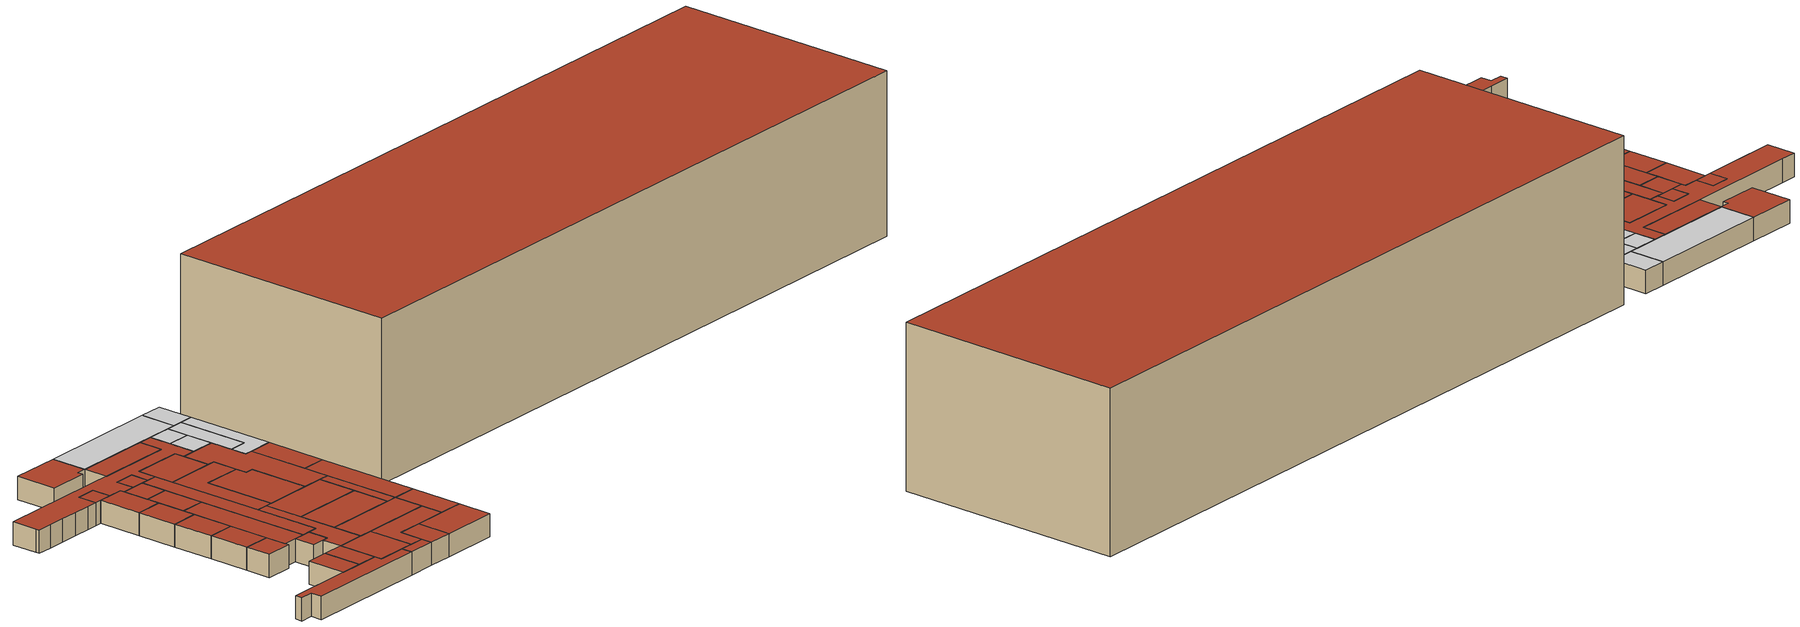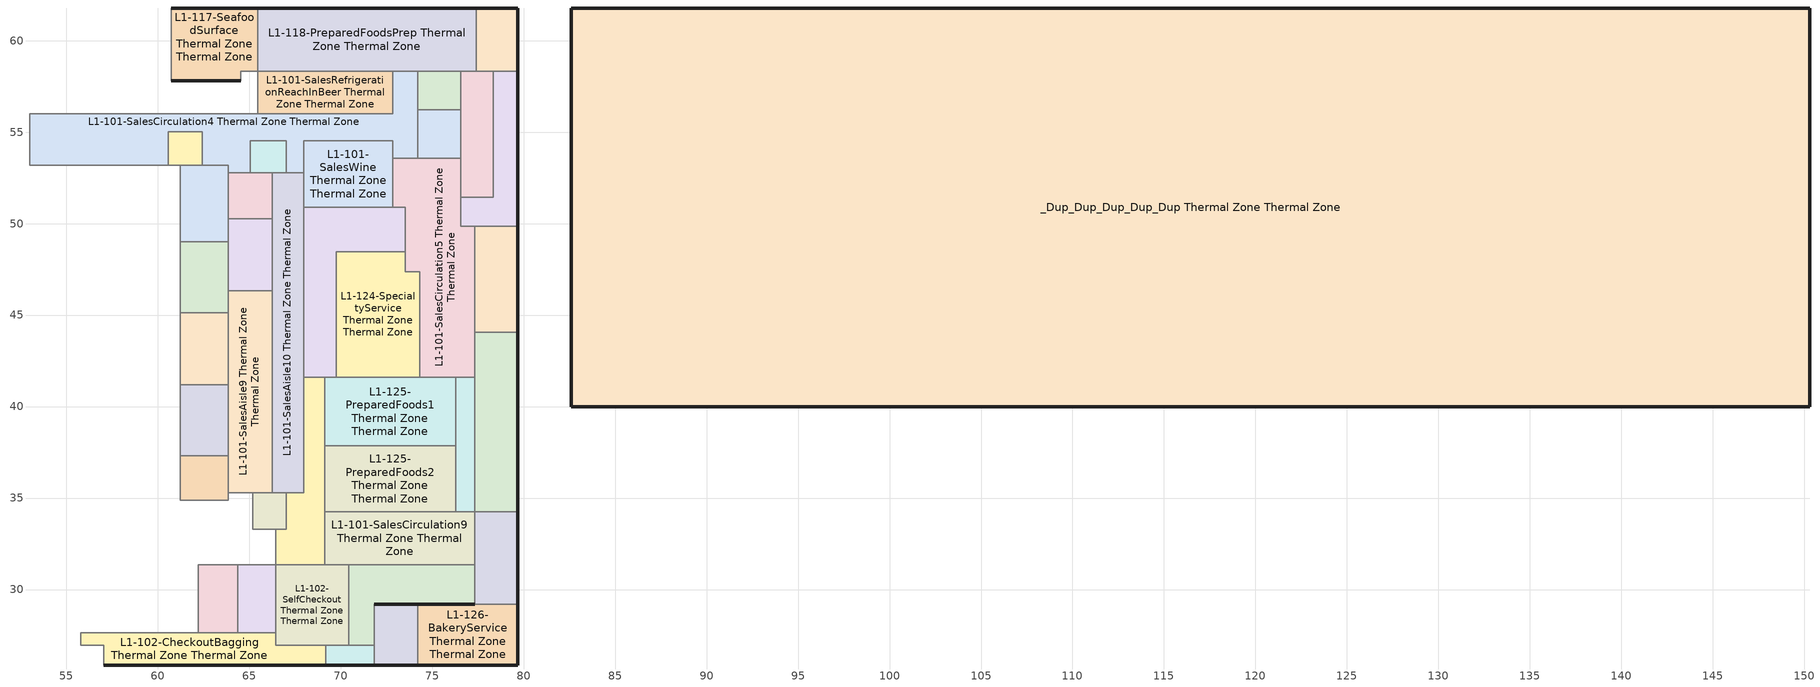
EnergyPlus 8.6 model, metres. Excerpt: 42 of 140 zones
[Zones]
L1-101-SalesAisle10 Thermal Zone Thermal Zone
 floor ground: 68,52.77 68,35.3 66.27,35.3 66.27,52.77 z0
 wall to L1-101-SalesRefrigerationAisle7 Thermal Zone Thermal Zone: 66.27,50.27 66.27,46.33 z0:2.13
 wall to L1-101-SalesRefrigerationAisle6 Thermal Zone Thermal Zone: 66.27,52.77 66.27,50.27 z0:2.13
 wall to L1-101-SalesAisle9 Thermal Zone Thermal Zone: 66.27,46.33 66.27,35.3 z0:2.13
 wall to L1-101-SalesRefrigerationEndcap3 Thermal Zone Thermal Zone: 66.27,35.3 67.03,35.3 z0:2.13
 wall to L1-101-SalesCirculation7 Thermal Zone Thermal Zone: 67.03,35.3 68,35.3 68,41.61 z0:2.13
 wall to L1-101-SalesCirculation6 Thermal Zone Thermal Zone: 68,41.61 68,50.9 z0:2.13
 wall to L1-101-SalesWine Thermal Zone Thermal Zone: 68,50.9 68,52.77 z0:2.13
 wall to L1-101-SalesCirculation4 Thermal Zone Thermal Zone: 68,52.77 67.03,52.77 z0:2.13
 wall to L1-101-SalesRefrigerationEndcap2 Thermal Zone Thermal Zone: 67.03,52.77 66.27,52.77 z0:2.13
 roof outside: 68,35.3 68,52.77 66.27,52.77 66.27,35.3 z2.13
L1-101-SalesAisle9 Thermal Zone Thermal Zone
 floor ground: 66.27,46.33 66.27,35.3 63.86,35.3 63.86,46.33 z0
 wall to L1-101-SalesRefrigerationAisle1 Thermal Zone Thermal Zone: 63.86,37.32 63.86,35.3 z0:2.13
 wall to L1-101-SalesCirculation2 Thermal Zone Thermal Zone: 63.86,35.3 65.2,35.3 z0:2.13
 wall to L1-101-SalesRefrigerationEndcap3 Thermal Zone Thermal Zone: 65.2,35.3 66.27,35.3 z0:2.13
 wall to L1-101-SalesRefrigerationAisle7 Thermal Zone Thermal Zone: 66.27,46.33 63.86,46.33 z0:2.13
 wall to L1-101-SalesRefrigerationAisle4 Thermal Zone Thermal Zone: 63.86,46.33 63.86,45.13 z0:2.13
 wall to L1-101-SalesRefrigerationAisle3 Thermal Zone Thermal Zone: 63.86,45.13 63.86,41.19 z0:2.13
 wall to L1-101-SalesRefrigerationAisle2 Thermal Zone Thermal Zone: 63.86,41.19 63.86,37.32 z0:2.13
 roof outside: 66.27,35.3 66.27,46.33 63.86,46.33 63.86,35.3 z2.13
L1-101-SalesCirculation10 Thermal Zone Thermal Zone
 floor ground: 77.34,31.36 77.34,29.21 71.84,29.21 71.84,26.95 70.44,26.95 70.44,31.36 z0
 wall outside: 71.84,29.21 74.23,29.21 77.34,29.21 z0:2.13
 wall to L1-101-SalesCirculation9 Thermal Zone Thermal Zone: 77.34,31.36 70.44,31.36 z0:2.13
 wall to L1-102-SelfCheckout Thermal Zone Thermal Zone: 70.44,31.36 70.44,26.95 z0:2.13
 wall to L1-102-Exit Thermal Zone Thermal Zone: 70.44,26.95 71.84,26.95 z0:2.13
 wall to L1-127-Coffee Thermal Zone Thermal Zone: 71.84,26.95 71.84,29.21 z0:2.13
 wall to L1-101-SalesRefrigerationReachInBeverages Thermal Zone Thermal Zone: 77.34,29.21 77.34,31.36 z0:2.13
 roof outside: 71.84,26.95 71.84,29.21 77.34,29.21 77.34,31.36 70.44,31.36 70.44,26.95 z2.13
L1-101-SalesCirculation4 Thermal Zone Thermal Zone
 floor ground: 74.22,58.34 74.22,53.58 72.85,53.58 72.85,54.53 68,54.53 68,52.77 67.03,52.77 67.03,54.53 65.07,54.53 65.07,52.77 63.86,52.77 63.86,53.19 62.45,53.19 62.45,55.02 60.58,55.02 60.58,53.19 53,53.19 53,55.99 72.85,55.99 72.85,58.34 z0
 wall to L1-101-SalesCirculationMeatSeafood Thermal Zone Thermal Zone: 65.46,55.99 54.53,55.99 z0:2.13
 wall to L1-101-SalesRefrigerationEndcap1 Thermal Zone Thermal Zone: 60.58,53.19 60.58,55.02 62.45,55.02 62.45,53.19 z0:2.13
 wall to L1-101-SalesRefrigerationAisle5 Thermal Zone Thermal Zone: 62.45,53.19 63.86,53.19 63.86,52.77 z0:2.13
 wall to L1-101-SalesRefrigerationAisle6 Thermal Zone Thermal Zone: 63.86,52.77 65.07,52.77 z0:2.13
 wall to L1-101-SalesRefrigerationEndcap2 Thermal Zone Thermal Zone: 65.07,52.77 65.07,54.53 67.03,54.53 67.03,52.77 z0:2.13
 wall to L1-101-SalesRefrigerationReachInMeatSubstitutes Thermal Zone Thermal Zone: 54.53,55.99 53,55.99 z0:2.13
 wall to L1-101-SalesWine Thermal Zone Thermal Zone: 68,52.77 68,54.53 72.85,54.53 72.85,53.58 z0:2.13
 wall to L1-101-SalesCirculation5 Thermal Zone Thermal Zone: 72.85,53.58 74.22,53.58 z0:2.13
 wall to L1-121-Men Thermal Zone Thermal Zone: 74.22,53.58 74.22,56.22 z0:2.13
 wall to L1-120-Women Thermal Zone Thermal Zone: 74.22,56.22 74.22,58.34 z0:2.13
 wall to L1-118-PreparedFoodsPrep Thermal Zone Thermal Zone: 74.22,58.34 72.85,58.34 z0:2.13
 wall to L1-101-SalesRefrigerationReachInBeer Thermal Zone Thermal Zone: 72.85,58.34 72.85,55.99 65.46,55.99 z0:2.13
 wall to L1-101-SalesCirculation3 Thermal Zone Thermal Zone: 53,55.99 53,53.58 z0:2.13
 wall to L1-101-SalesAisle3 Thermal Zone Thermal Zone: 53,53.58 53,53.19 z0:2.13
 wall to L1-101-SalesAisle4 Thermal Zone Thermal Zone: 53,53.19 54.45,53.19 z0:2.13
 wall to L1-101-SalesAisle5 Thermal Zone Thermal Zone: 54.45,53.19 56.1,53.19 z0:2.13
 wall to L1-101-SalesAisle6 Thermal Zone Thermal Zone: 56.1,53.19 57.84,53.19 z0:2.13
 wall to L1-101-SalesAisle7 Thermal Zone Thermal Zone: 57.84,53.19 59.49,53.19 z0:2.13
 wall to L1-101-SalesAisle8 Thermal Zone Thermal Zone: 59.49,53.19 60.58,53.19 z0:2.13
 roof outside: 68,52.77 68,54.53 72.85,54.53 72.85,53.58 74.22,53.58 74.22,58.34 72.85,58.34 72.85,55.99 53,55.99 53,53.19 60.58,53.19 60.58,55.02 62.45,55.02 62.45,53.19 63.86,53.19 63.86,52.77 65.07,52.77 65.07,54.53 67.03,54.53 67.03,52.77 z2.13
L1-101-SalesCirculation5 Thermal Zone Thermal Zone
 floor ground: 76.57,53.58 76.57,49.87 77.34,49.87 77.34,41.61 74.34,41.61 74.34,47.37 73.55,47.37 73.55,50.9 72.85,50.9 72.85,53.58 z0
 wall to L1-101-SalesRefrigerationReachInChees Thermal Zone Thermal Zone: 77.34,44.08 77.34,49.87 z0:2.13
 wall to L1-124-SpecialtyService Thermal Zone Thermal Zone: 73.55,48.46 73.55,47.37 74.34,47.37 74.34,42.37 74.34,41.61 z0:2.13
 wall to L1-125-PreparedFoods1 Thermal Zone Thermal Zone: 74.34,41.61 76.29,41.61 z0:2.13
 wall to L1-101-SalesCirculation8 Thermal Zone Thermal Zone: 76.29,41.61 77.34,41.61 z0:2.13
 wall to L1-101-SalesRefrigerationReachInPrepared Thermal Zone Thermal Zone: 77.34,41.61 77.34,44.08 z0:2.13
 wall to L1-123-Stairs Thermal Zone Thermal Zone: 77.34,49.87 76.57,49.87 76.57,51.44 z0:2.13
 wall to L1-122-Corridor Thermal Zone Thermal Zone: 76.57,51.44 76.57,53.58 z0:2.13
 wall to L1-121-Men Thermal Zone Thermal Zone: 76.57,53.58 74.22,53.58 z0:2.13
 wall to L1-101-SalesWine Thermal Zone Thermal Zone: 72.85,53.58 72.85,50.9 z0:2.13
 wall to L1-101-SalesCirculation6 Thermal Zone Thermal Zone: 72.85,50.9 73.55,50.9 73.55,48.46 z0:2.13
 roof outside: 77.34,41.61 77.34,49.87 76.57,49.87 76.57,53.58 72.85,53.58 72.85,50.9 73.55,50.9 73.55,47.37 74.34,47.37 74.34,41.61 z2.13
L1-101-SalesCirculation6 Thermal Zone Thermal Zone
 floor ground: 73.55,50.9 73.55,48.46 69.77,48.46 69.77,41.61 68,41.61 68,50.9 z0
 wall to L1-125-PreparedFoods1 Thermal Zone Thermal Zone: 69.13,41.61 69.77,41.61 z0:2.13
 wall to L1-124-SpecialtyService Thermal Zone Thermal Zone: 69.77,41.61 69.77,48.46 73.55,48.46 z0:2.13
 wall to L1-101-SalesWine Thermal Zone Thermal Zone: 72.85,50.9 68,50.9 z0:2.13
 wall to L1-101-SalesCirculation7 Thermal Zone Thermal Zone: 68,41.61 69.13,41.61 z0:2.13
 roof outside: 69.77,41.61 69.77,48.46 73.55,48.46 73.55,50.9 68,50.9 68,41.61 z2.13
L1-101-SalesCirculation7 Thermal Zone Thermal Zone
 floor ground: 69.13,41.61 69.13,31.36 66.45,31.36 66.45,33.28 67.03,33.28 67.03,35.3 68,35.3 68,41.61 z0
 wall to L1-125-PreparedFoods1 Thermal Zone Thermal Zone: 69.13,37.86 69.13,41.61 z0:2.13
 wall to L1-125-PreparedFoods2 Thermal Zone Thermal Zone: 69.13,34.25 69.13,37.86 z0:2.13
 wall to L1-101-SalesRefrigerationEndcap3 Thermal Zone Thermal Zone: 67.03,35.3 67.03,33.28 66.45,33.28 z0:2.13
 wall to L1-101-SalesCirculation2 Thermal Zone Thermal Zone: 66.45,33.28 66.45,31.36 z0:2.13
 wall to L1-102-SelfCheckout Thermal Zone Thermal Zone: 66.45,31.36 69.13,31.36 z0:2.13
 wall to L1-101-SalesCirculation9 Thermal Zone Thermal Zone: 69.13,31.36 69.13,34.25 z0:2.13
 roof outside: 69.13,31.36 69.13,41.61 68,41.61 68,35.3 67.03,35.3 67.03,33.28 66.45,33.28 66.45,31.36 z2.13
L1-101-SalesCirculation8 Thermal Zone Thermal Zone
 floor ground: 77.34,41.61 77.34,34.25 76.29,34.25 76.29,41.61 z0
 wall to L1-125-PreparedFoods1 Thermal Zone Thermal Zone: 76.29,41.61 76.29,37.86 z0:2.13
 wall to L1-125-PreparedFoods2 Thermal Zone Thermal Zone: 76.29,37.86 76.29,34.25 z0:2.13
 wall to L1-101-SalesCirculation9 Thermal Zone Thermal Zone: 76.29,34.25 77.34,34.25 z0:2.13
 wall to L1-101-SalesRefrigerationReachInPrepared Thermal Zone Thermal Zone: 77.34,34.25 77.34,41.61 z0:2.13
 roof outside: 77.34,34.25 77.34,41.61 76.29,41.61 76.29,34.25 z2.13
L1-101-SalesCirculation9 Thermal Zone Thermal Zone
 floor ground: 77.34,34.25 77.34,31.36 69.13,31.36 69.13,34.25 z0
 wall to L1-125-PreparedFoods2 Thermal Zone Thermal Zone: 76.29,34.25 69.13,34.25 z0:2.13
 wall to L1-102-SelfCheckout Thermal Zone Thermal Zone: 69.13,31.36 70.44,31.36 z0:2.13
 wall to L1-101-SalesRefrigerationReachInBeverages Thermal Zone Thermal Zone: 77.34,31.36 77.34,34.25 z0:2.13
 roof outside: 77.34,31.36 77.34,34.25 69.13,34.25 69.13,31.36 z2.13
L1-101-SalesRefrigerationAisle1 Thermal Zone Thermal Zone
 floor ground: 63.86,37.32 63.86,34.87 61.24,34.87 61.24,37.32 z0
 wall to L1-101-SalesCirculation2 Thermal Zone Thermal Zone: 61.24,34.87 63.86,34.87 63.86,35.3 z0:2.13
 wall to L1-101-SalesRefrigerationAisle2 Thermal Zone Thermal Zone: 63.86,37.32 61.24,37.32 z0:2.13
 wall to L1-101-SalesAisle8 Thermal Zone Thermal Zone: 61.24,37.32 61.24,34.87 z0:2.13
 roof outside: 63.86,34.87 63.86,37.32 61.24,37.32 61.24,34.87 z2.13
L1-101-SalesRefrigerationAisle2 Thermal Zone Thermal Zone
 floor ground: 63.86,41.19 63.86,37.32 61.24,37.32 61.24,41.19 z0
 wall to L1-101-SalesRefrigerationAisle3 Thermal Zone Thermal Zone: 63.86,41.19 61.24,41.19 z0:2.13
 wall to L1-101-SalesAisle8 Thermal Zone Thermal Zone: 61.24,41.19 61.24,37.32 z0:2.13
 roof outside: 63.86,37.32 63.86,41.19 61.24,41.19 61.24,37.32 z2.13
L1-101-SalesRefrigerationAisle3 Thermal Zone Thermal Zone
 floor ground: 63.86,45.13 63.86,41.19 61.24,41.19 61.24,45.13 z0
 wall to L1-101-SalesRefrigerationAisle4 Thermal Zone Thermal Zone: 63.86,45.13 61.24,45.13 z0:2.13
 wall to L1-101-SalesAisle8 Thermal Zone Thermal Zone: 61.24,45.13 61.24,41.19 z0:2.13
 roof outside: 63.86,41.19 63.86,45.13 61.24,45.13 61.24,41.19 z2.13
L1-101-SalesRefrigerationAisle4 Thermal Zone Thermal Zone
 floor ground: 63.86,49 63.86,45.13 61.24,45.13 61.24,49 z0
 wall to L1-101-SalesRefrigerationAisle7 Thermal Zone Thermal Zone: 63.86,46.33 63.86,49 z0:2.13
 wall to L1-101-SalesRefrigerationAisle5 Thermal Zone Thermal Zone: 63.86,49 61.24,49 z0:2.13
 wall to L1-101-SalesAisle8 Thermal Zone Thermal Zone: 61.24,49 61.24,45.13 z0:2.13
 roof outside: 63.86,45.13 63.86,49 61.24,49 61.24,45.13 z2.13
L1-101-SalesRefrigerationAisle5 Thermal Zone Thermal Zone
 floor ground: 63.86,53.19 63.86,49 61.24,49 61.24,53.19 z0
 wall to L1-101-SalesRefrigerationEndcap1 Thermal Zone Thermal Zone: 62.45,53.19 61.24,53.19 z0:2.13
 wall to L1-101-SalesAisle8 Thermal Zone Thermal Zone: 61.24,53.19 61.24,49 z0:2.13
 wall to L1-101-SalesRefrigerationAisle7 Thermal Zone Thermal Zone: 63.86,49 63.86,50.27 z0:2.13
 wall to L1-101-SalesRefrigerationAisle6 Thermal Zone Thermal Zone: 63.86,50.27 63.86,52.77 z0:2.13
 roof outside: 63.86,49 63.86,53.19 61.24,53.19 61.24,49 z2.13
L1-101-SalesRefrigerationAisle6 Thermal Zone Thermal Zone
 floor ground: 66.27,52.77 66.27,50.27 63.86,50.27 63.86,52.77 z0
 wall to L1-101-SalesRefrigerationAisle7 Thermal Zone Thermal Zone: 63.86,50.27 66.27,50.27 z0:2.13
 wall to L1-101-SalesRefrigerationEndcap2 Thermal Zone Thermal Zone: 66.27,52.77 65.07,52.77 z0:2.13
 roof outside: 66.27,50.27 66.27,52.77 63.86,52.77 63.86,50.27 z2.13
L1-101-SalesRefrigerationAisle7 Thermal Zone Thermal Zone
 floor ground: 66.27,50.27 66.27,46.33 63.86,46.33 63.86,50.27 z0
 roof outside: 66.27,46.33 66.27,50.27 63.86,50.27 63.86,46.33 z2.13
L1-101-SalesRefrigerationEndcap1 Thermal Zone Thermal Zone
 floor ground: 62.45,55.02 62.45,53.19 60.58,53.19 60.58,55.02 z0
 wall to L1-101-SalesAisle8 Thermal Zone Thermal Zone: 60.58,53.19 61.24,53.19 z0:2.13
 roof outside: 62.45,53.19 62.45,55.02 60.58,55.02 60.58,53.19 z2.13
L1-101-SalesRefrigerationEndcap2 Thermal Zone Thermal Zone
 floor ground: 67.03,54.53 67.03,52.77 65.07,52.77 65.07,54.53 z0
 roof outside: 67.03,52.77 67.03,54.53 65.07,54.53 65.07,52.77 z2.13
L1-101-SalesRefrigerationEndcap3 Thermal Zone Thermal Zone
 floor ground: 67.03,35.3 67.03,33.28 65.2,33.28 65.2,35.3 z0
 wall to L1-101-SalesCirculation2 Thermal Zone Thermal Zone: 65.2,35.3 65.2,33.28 66.45,33.28 z0:2.13
 roof outside: 67.03,33.28 67.03,35.3 65.2,35.3 65.2,33.28 z2.13
L1-101-SalesRefrigerationReachInBeer Thermal Zone Thermal Zone
 floor ground: 72.85,58.34 72.85,55.99 65.46,55.99 65.46,58.34 z0
 wall to L1-101-SalesCirculationMeatSeafood Thermal Zone Thermal Zone: 65.46,58.34 65.46,55.99 z0:2.13
 wall to L1-118-PreparedFoodsPrep Thermal Zone Thermal Zone: 72.85,58.34 65.46,58.34 z0:2.13
 roof outside: 72.85,55.99 72.85,58.34 65.46,58.34 65.46,55.99 z2.13
L1-101-SalesRefrigerationReachInBeverages Thermal Zone Thermal Zone
 floor ground: 79.67,34.25 79.67,29.21 77.34,29.21 77.34,34.25 z0
 wall outside: 79.67,29.21 79.67,34.25 z0:2.13
 wall to L1-126-BakeryService Thermal Zone Thermal Zone: 77.34,29.21 79.67,29.21 z0:2.13
 wall to L1-101-SalesRefrigerationReachInPrepared Thermal Zone Thermal Zone: 79.67,34.25 77.34,34.25 z0:2.13
 roof outside: 79.67,29.21 79.67,34.25 77.34,34.25 77.34,29.21 z2.13
L1-101-SalesRefrigerationReachInChees Thermal Zone Thermal Zone
 floor ground: 79.67,49.87 79.67,44.08 77.34,44.08 77.34,49.87 z0
 wall outside: 79.67,44.08 79.67,49.87 z0:2.13
 wall to L1-101-SalesRefrigerationReachInPrepared Thermal Zone Thermal Zone: 77.34,44.08 79.67,44.08 z0:2.13
 wall to L1-123-Stairs Thermal Zone Thermal Zone: 79.67,49.87 77.34,49.87 z0:2.13
 roof outside: 79.67,44.08 79.67,49.87 77.34,49.87 77.34,44.08 z2.13
L1-101-SalesRefrigerationReachInPrepared Thermal Zone Thermal Zone
 floor ground: 79.67,44.08 79.67,34.25 77.34,34.25 77.34,44.08 z0
 wall outside: 79.67,34.25 79.67,44.08 z0:2.13
 roof outside: 79.67,34.25 79.67,44.08 77.34,44.08 77.34,34.25 z2.13
L1-101-SalesWine Thermal Zone Thermal Zone
 floor ground: 72.85,54.53 72.85,50.9 68,50.9 68,54.53 z0
 roof outside: 72.85,50.9 72.85,54.53 68,54.53 68,50.9 z2.13
L1-102-Checkout3 Thermal Zone Thermal Zone
 floor ground: 64.37,31.36 64.37,27.65 62.21,27.65 62.21,31.36 z0
 wall to L1-101-SalesCirculation2 Thermal Zone Thermal Zone: 64.37,31.36 62.21,31.36 z0:2.13
 wall to L1-102-Checkout2 Thermal Zone Thermal Zone: 62.21,31.36 62.21,27.65 z0:2.13
 wall to L1-102-CheckoutBagging Thermal Zone Thermal Zone: 62.21,27.65 64.37,27.65 z0:2.13
 wall to L1-102-Checkout4 Thermal Zone Thermal Zone: 64.37,27.65 64.37,31.36 z0:2.13
 roof outside: 64.37,27.65 64.37,31.36 62.21,31.36 62.21,27.65 z2.13
L1-102-Checkout4 Thermal Zone Thermal Zone
 floor ground: 66.45,31.36 66.45,27.65 64.37,27.65 64.37,31.36 z0
 wall to L1-101-SalesCirculation2 Thermal Zone Thermal Zone: 66.45,31.36 64.37,31.36 z0:2.13
 wall to L1-102-CheckoutBagging Thermal Zone Thermal Zone: 64.37,27.65 66.45,27.65 z0:2.13
 wall to L1-102-SelfCheckout Thermal Zone Thermal Zone: 66.45,27.65 66.45,31.36 z0:2.13
 roof outside: 66.45,27.65 66.45,31.36 64.37,31.36 64.37,27.65 z2.13
L1-102-CheckoutBagging Thermal Zone Thermal Zone
 floor ground: 66.45,27.65 66.45,26.95 69.19,26.95 69.19,25.88 57.06,25.88 57.06,26.95 55.81,26.95 55.81,27.65 z0
 wall outside: 57.06,25.88 69.19,25.88 z0:2.13
 wall to L1-101-SalesCirculation1 Thermal Zone Thermal Zone: 55.81,27.65 55.81,26.95 z0:2.13
 wall to L1-102-Checkout2 Thermal Zone Thermal Zone: 62.21,27.65 60.05,27.65 z0:2.13
 wall to L1-102-Checkout1 Thermal Zone Thermal Zone: 60.05,27.65 57.88,27.65 z0:2.13
 wall to L1-103-Floral Thermal Zone Thermal Zone: 57.88,27.65 55.81,27.65 z0:2.13
 wall to L1-101-EntranceExit Thermal Zone Thermal Zone: 55.81,26.95 57.06,26.95 57.06,25.88 z0:2.13
 wall to L1-102-Exit Thermal Zone Thermal Zone: 69.19,25.88 69.19,26.95 z0:2.13
 wall to L1-102-SelfCheckout Thermal Zone Thermal Zone: 69.19,26.95 66.45,26.95 66.45,27.65 z0:2.13
 roof outside: 69.19,25.88 69.19,26.95 66.45,26.95 66.45,27.65 55.81,27.65 55.81,26.95 57.06,26.95 57.06,25.88 z2.13
L1-102-Exit Thermal Zone Thermal Zone
 floor ground: 71.84,26.95 71.84,25.88 69.19,25.88 69.19,26.95 z0
 wall outside: 69.19,25.88 71.84,25.88 z0:2.13
 wall to L1-102-SelfCheckout Thermal Zone Thermal Zone: 70.44,26.95 69.19,26.95 z0:2.13
 wall to L1-127-Coffee Thermal Zone Thermal Zone: 71.84,25.88 71.84,26.95 z0:2.13
 roof outside: 71.84,25.88 71.84,26.95 69.19,26.95 69.19,25.88 z2.13
L1-102-SelfCheckout Thermal Zone Thermal Zone
 floor ground: 70.44,31.36 70.44,26.95 66.45,26.95 66.45,31.36 z0
 roof outside: 70.44,26.95 70.44,31.36 66.45,31.36 66.45,26.95 z2.13
L1-117-SeafoodSurface Thermal Zone Thermal Zone
 floor ground: 65.46,61.78 65.46,58.34 64.56,58.34 64.56,57.81 60.74,57.81 60.74,61.78 z0
 wall outside: 60.74,57.81 64.56,57.81 / 65.46,61.78 60.74,61.78 z0:2.13
 wall to L1-101-SalesCirculationMeatSeafood Thermal Zone Thermal Zone: 64.56,57.81 64.56,58.34 65.46,58.34 z0:2.13
 wall to L1-118-PreparedFoodsPrep Thermal Zone Thermal Zone: 65.46,58.34 65.46,61.78 z0:2.13
 wall to L1-116-MeatService Thermal Zone Thermal Zone: 60.74,61.78 60.74,57.81 z0:2.13
 roof outside: 64.56,57.81 64.56,58.34 65.46,58.34 65.46,61.78 60.74,61.78 60.74,57.81 z2.13
L1-118-PreparedFoodsPrep Thermal Zone Thermal Zone
 floor ground: 77.42,61.78 77.42,58.34 65.46,58.34 65.46,61.78 z0
 wall outside: 77.42,61.78 65.46,61.78 z0:2.13
 wall to L1-122-Corridor Thermal Zone Thermal Zone: 76.57,58.34 77.42,58.34 z0:2.13
 wall to L1-119-DeliCooler Thermal Zone Thermal Zone: 77.42,58.34 77.42,61.78 z0:2.13
 wall to L1-120-Women Thermal Zone Thermal Zone: 74.22,58.34 76.57,58.34 z0:2.13
 ceiling to L1S1-PreparedFoodsPrep Thermal Zone Thermal Zone: 77.42,58.34 77.42,61.78 65.46,61.78 65.46,58.34 z2.13
L1-119-DeliCooler Thermal Zone Thermal Zone
 floor ground: 79.67,61.78 79.67,58.34 77.42,58.34 77.42,61.78 z0
 wall outside: 79.67,58.34 79.67,61.78 77.42,61.78 z0:2.13
 wall to L1-123-Stairs Thermal Zone Thermal Zone: 78.33,58.34 79.67,58.34 z0:2.13
 wall to L1-122-Corridor Thermal Zone Thermal Zone: 77.42,58.34 78.33,58.34 z0:2.13
 ceiling to L1S1-DeliCooler Thermal Zone Thermal Zone: 79.67,58.34 79.67,61.78 77.42,61.78 77.42,58.34 z2.13
L1-120-Women Thermal Zone Thermal Zone
 floor ground: 76.57,58.34 76.57,56.22 74.22,56.22 74.22,58.34 z0
 wall to L1-121-Men Thermal Zone Thermal Zone: 74.22,56.22 76.57,56.22 z0:2.13
 wall to L1-122-Corridor Thermal Zone Thermal Zone: 76.57,56.22 76.57,58.34 z0:2.13
 ceiling to L1S1-Women Thermal Zone Thermal Zone: 76.57,56.22 76.57,58.34 74.22,58.34 74.22,56.22 z2.13
L1-121-Men Thermal Zone Thermal Zone
 floor ground: 76.57,56.22 76.57,53.58 74.22,53.58 74.22,56.22 z0
 wall to L1-122-Corridor Thermal Zone Thermal Zone: 76.57,53.58 76.57,56.22 z0:2.13
 ceiling to L1S1-Men Thermal Zone Thermal Zone: 76.57,53.58 76.57,56.22 74.22,56.22 74.22,53.58 z2.13
L1-122-Corridor Thermal Zone Thermal Zone
 floor ground: 78.33,58.34 78.33,51.44 76.57,51.44 76.57,58.34 z0
 wall to L1-123-Stairs Thermal Zone Thermal Zone: 76.57,51.44 78.33,51.44 78.33,58.34 z0:2.13
 ceiling to L1S1-Corridor Thermal Zone Thermal Zone: 78.33,51.44 78.33,58.34 76.57,58.34 76.57,51.44 z2.13
L1-123-Stairs Thermal Zone Thermal Zone
 floor ground: 79.67,58.34 79.67,49.87 76.57,49.87 76.57,51.44 78.33,51.44 78.33,58.34 z0
 wall outside: 79.67,49.87 79.67,58.34 z0:2.13
 ceiling to L1S1-Stairs Thermal Zone Thermal Zone: 79.67,49.87 79.67,58.34 78.33,58.34 78.33,51.44 76.57,51.44 76.57,49.87 z2.13
L1-124-SpecialtyService Thermal Zone Thermal Zone
 floor ground: 73.55,48.46 73.55,47.37 74.34,47.37 74.34,41.61 69.77,41.61 69.77,48.46 z0
 wall to L1-125-PreparedFoods1 Thermal Zone Thermal Zone: 69.77,41.61 74.34,41.61 z0:2.13
 roof outside: 74.34,41.61 74.34,47.37 73.55,47.37 73.55,48.46 69.77,48.46 69.77,41.61 z2.13
L1-125-PreparedFoods1 Thermal Zone Thermal Zone
 floor ground: 76.29,41.61 76.29,37.86 69.13,37.86 69.13,41.61 z0
 wall to L1-125-PreparedFoods2 Thermal Zone Thermal Zone: 69.13,37.86 76.29,37.86 z0:2.13
 roof outside: 76.29,37.86 76.29,41.61 69.13,41.61 69.13,37.86 z2.13
L1-125-PreparedFoods2 Thermal Zone Thermal Zone
 floor ground: 76.29,37.86 76.29,34.25 69.13,34.25 69.13,37.86 z0
 roof outside: 76.29,34.25 76.29,37.86 69.13,37.86 69.13,34.25 z2.13
L1-126-BakeryService Thermal Zone Thermal Zone
 floor ground: 79.67,29.21 79.67,25.88 74.23,25.88 74.23,29.21 z0
 wall outside: 74.23,25.88 79.67,25.88 79.67,29.21 / 77.34,29.21 74.23,29.21 z0:2.13
 wall to L1-127-Coffee Thermal Zone Thermal Zone: 74.23,29.21 74.23,25.88 z0:2.13
 roof outside: 79.67,25.88 79.67,29.21 74.23,29.21 74.23,25.88 z2.13
L1-127-Coffee Thermal Zone Thermal Zone
 floor ground: 74.23,29.21 74.23,25.88 71.84,25.88 71.84,29.21 z0
 wall outside: 74.23,29.21 71.84,29.21 / 71.84,25.88 74.23,25.88 z0:2.13
 roof outside: 74.23,25.88 74.23,29.21 71.84,29.21 71.84,25.88 z2.13
_Dup_Dup_Dup_Dup_Dup Thermal Zone Thermal Zone
 floor ground: 150.3,61.78 150.3,40 82.6,40 82.6,61.78 z0
 wall outside: 82.6,61.78 82.6,40 150.3,40 150.3,61.78 82.6,61.78 z0:15.24
 roof outside: 150.3,40 150.3,61.78 82.6,61.78 82.6,40 z15.24
[Zone]
L1-101-SalesAisle10 Thermal Zone Thermal Zone; L1-101-SalesAisle9 Thermal Zone Thermal Zone; L1-101-SalesCirculation10 Thermal Zone Thermal Zone; L1-101-SalesCirculation4 Thermal Zone Thermal Zone; L1-101-SalesCirculation5 Thermal Zone Thermal Zone; L1-101-SalesCirculation6 Thermal Zone Thermal Zone; L1-101-SalesCirculation7 Thermal Zone Thermal Zone; L1-101-SalesCirculation8 Thermal Zone Thermal Zone; L1-101-SalesCirculation9 Thermal Zone Thermal Zone; L1-101-SalesRefrigerationAisle1 Thermal Zone Thermal Zone; L1-101-SalesRefrigerationAisle2 Thermal Zone Thermal Zone; L1-101-SalesRefrigerationAisle3 Thermal Zone Thermal Zone; L1-101-SalesRefrigerationAisle4 Thermal Zone Thermal Zone; L1-101-SalesRefrigerationAisle5 Thermal Zone Thermal Zone; L1-101-SalesRefrigerationAisle6 Thermal Zone Thermal Zone; L1-101-SalesRefrigerationAisle7 Thermal Zone Thermal Zone; L1-101-SalesRefrigerationEndcap1 Thermal Zone Thermal Zone; L1-101-SalesRefrigerationEndcap2 Thermal Zone Thermal Zone; L1-101-SalesRefrigerationEndcap3 Thermal Zone Thermal Zone; L1-101-SalesRefrigerationReachInBeer Thermal Zone Thermal Zone; L1-101-SalesRefrigerationReachInBeverages Thermal Zone Thermal Zone; L1-101-SalesRefrigerationReachInChees Thermal Zone Thermal Zone; L1-101-SalesRefrigerationReachInPrepared Thermal Zone Thermal Zone; L1-101-SalesWine Thermal Zone Thermal Zone; L1-102-Checkout3 Thermal Zone Thermal Zone; L1-102-Checkout4 Thermal Zone Thermal Zone; L1-102-CheckoutBagging Thermal Zone Thermal Zone; L1-102-Exit Thermal Zone Thermal Zone; L1-102-SelfCheckout Thermal Zone Thermal Zone; L1-117-SeafoodSurface Thermal Zone Thermal Zone; L1-118-PreparedFoodsPrep Thermal Zone Thermal Zone; L1-119-DeliCooler Thermal Zone Thermal Zone; L1-120-Women Thermal Zone Thermal Zone; L1-121-Men Thermal Zone Thermal Zone; L1-122-Corridor Thermal Zone Thermal Zone; L1-123-Stairs Thermal Zone Thermal Zone; L1-124-SpecialtyService Thermal Zone Thermal Zone; L1-125-PreparedFoods1 Thermal Zone Thermal Zone; L1-125-PreparedFoods2 Thermal Zone Thermal Zone; L1-126-BakeryService Thermal Zone Thermal Zone; L1-127-Coffee Thermal Zone Thermal Zone; _Dup_Dup_Dup_Dup_Dup Thermal Zone Thermal Zone
